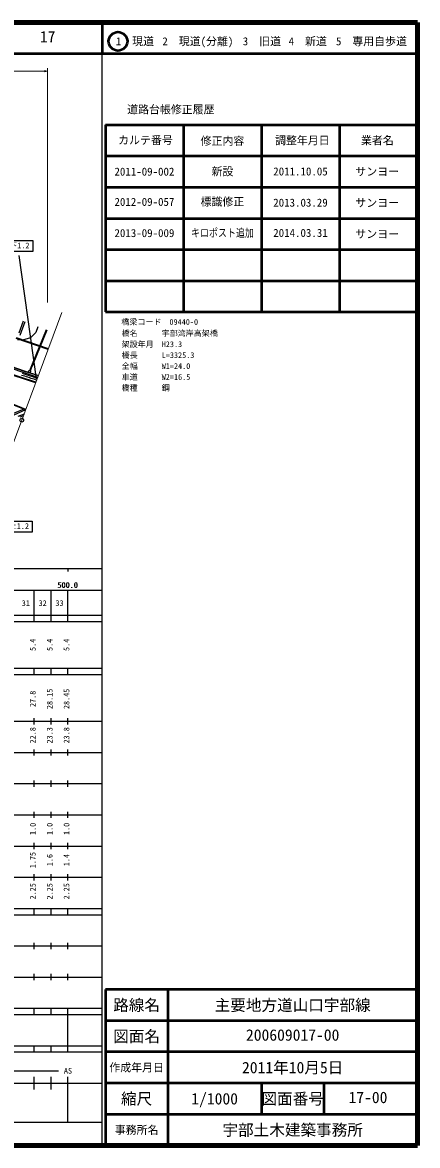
# Model space of a CAD drawing. Units: millimetres, scale not verified. Extents: x 40000 to 680000, y 20000 to 380000.
# Drawn here: x 553427 to 680000, y 20000 to 380000 of the extents above; entities that cross this region are included whole.
import ezdxf
from ezdxf.enums import TextEntityAlignment as Align

# ---------------------------------------------------------------- set-up
doc = ezdxf.new("R2010")
doc.units = ezdxf.units.MM
doc.header["$LTSCALE"] = 1000
for name, color, linetype, lineweight in [('M-BGD', 7, 'Continuous', 25), ('M-BMK-SRVR', 3, 'Continuous', 25), ('M-STR-HTXT', 7, 'Continuous', 13), ('M-STR-STR1', 1, 'Continuous', 25), ('M-STR-STRC', 7, 'Continuous', 25), ('M-TTL', 2, 'Continuous', 140), ('M-TTL-BAND', 7, 'Continuous', 25), ('M-TTL-FRAM', 2, 'Continuous', 50), ('M-TTL-LINE', 7, 'Continuous', 50)]:
    doc.layers.add(name, color=color, linetype=linetype, lineweight=lineweight)
doc.layers.add('M-TTL-TXT', color=7, linetype='Continuous')
doc.styles.add('ＭＳ ゴシック', font='')
doc.styles.get('ＭＳ ゴシック').set_extended_font_data('MS Gothic')

msp = doc.modelspace()

# ---------------------------------------------------------------- linework, layer by layer
at = {"layer": 'M-BGD'}
for p, q in [((553703, 284204), (552285, 280390)), ((554172, 284029), (552537, 279629)), ((560975, 281492), (556503, 270477)), ((561221, 281401), (556755, 270399)), ((558369, 282464), (557749, 280669)), ((561642, 275197), (551393, 278694)), ((561729, 275431), (551474, 278931)), ((553468, 278128), (551865, 278236)), ((555952, 278873), (553468, 278128)), ((557749, 280669), (555952, 278873)), ((535071, 274773), (554021, 268346)), ((537336, 273899), (553989, 268251)), ((537175, 273426), (553832, 267776)), ((556502, 270477), (555637, 268345)), ((556755, 270399), (556261, 269185)), ((553169, 266986), (553644, 266831)), ((553644, 266831), (554120, 266677)), ((553832, 267776), (558335, 266319)), ((553989, 268251), (558510, 266788)), ((554021, 268346), (558545, 266882)), ((554120, 266677), (554596, 266522)), ((554596, 266522), (555070, 266366)), ((555305, 267932), (555480, 268403)), ((555480, 268403), (556043, 268194)), ((556043, 268194), (555873, 267737)), ((556261, 269185), (555883, 268254)), ((555070, 266366), (555547, 266211)), ((555547, 266211), (555644, 266179)), ((555644, 266179), (556121, 266024)), ((556121, 266024), (556595, 265869)), ((556595, 265869), (557071, 265714)), ((557071, 265714), (557546, 265558)), ((557546, 265558), (557997, 265411)), ((553872, 256042), (550028, 254389)), ((554411, 255784), (550638, 254162)), ((553928, 254488), (551993, 253657)), ((553711, 253905), (552604, 253430))]:
    msp.add_line(p, q, dxfattribs=at)
for centre, radius, start, end in [((-2074174, -6337608), 7098088, 68.26434, 68.96203), ((-2074174, -6337608), 7098238, 68.26437, 68.96203), ((-298032, -2350802), 2751745, 71.88264, 72.22702), ((-298032, -2350802), 2751895, 71.88252, 72.22702), ((-2074174, -6337607), 7098087, 68.26434, 68.26914)]:
    msp.add_arc(centre, radius, start, end, dxfattribs=at)
at = {"layer": 'M-BMK-SRVR'}
msp.add_circle((553192, 252513), 600, dxfattribs=at)
at = {"layer": 'M-STR-HTXT'}
for p, q in [((300891, 364387), (561455, 364387)), ((561455, 364387), (560455, 364637)), ((561455, 364387), (560455, 364137)), ((561455, 290222), (561455, 365374)), ((535494, 205000), (566043, 287012))]:
    msp.add_line(p, q, dxfattribs=at)
at = {"layer": 'M-STR-STR1'}
msp.add_lwpolyline([(553379, 267548), (553854, 267394), (554330, 267239), (554805, 267084), (555281, 266929), (555756, 266774), (555855, 266742), (556330, 266587), (556805, 266432), (557281, 266276), (557756, 266121), (558206, 265973)], dxfattribs=at)
at = {"layer": 'M-STR-STRC'}
for p, q in [((548346, 310074), (556746, 310074)), ((556746, 310074), (556746, 306574)), ((556746, 306574), (548346, 306574)), ((557947, 265740), (552412, 305306)), ((548181, 220147), (556581, 220147)), ((556581, 220147), (556581, 216647)), ((556581, 216647), (548181, 216647))]:
    msp.add_line(p, q, dxfattribs=at)
at = {"layer": 'M-TTL'}
for p, q in [((680000, 380000), (40000, 380000)), ((680000, 20000), (680000, 380000)), ((40000, 20000), (680000, 20000))]:
    msp.add_line(p, q, dxfattribs=at)
at = {"layer": 'M-TTL-BAND'}
for p, q in [((579000, 20000), (579000, 370000)), ((40000, 205000), (579000, 205000)), ((568000, 205000), (568000, 204000)), ((68000, 198000), (579000, 198000)), ((557200, 188000), (557200, 198000)), ((562600, 188000), (562600, 198000)), ((568000, 188000), (568000, 198000)), ((40000, 190000), (579000, 190000)), ((40000, 188000), (579000, 188000)), ((40000, 173000), (579000, 173000)), ((557200, 171000), (557200, 173000)), ((562600, 171000), (562600, 173000)), ((568000, 171000), (568000, 173000)), ((40000, 171000), (579000, 171000)), ((40000, 156000), (579000, 156000)), ((557200, 155000), (557200, 157000)), ((562600, 155000), (562600, 157000)), ((568000, 155000), (568000, 157000)), ((46000, 146000), (579000, 146000)), ((557200, 145000), (557200, 147000)), ((562600, 145000), (562600, 147000)), ((568000, 145000), (568000, 147000)), ((557200, 135000), (557200, 137000)), ((562600, 135000), (562600, 137000)), ((568000, 135000), (568000, 137000)), ((52000, 136000), (579000, 136000)), ((46000, 126000), (579000, 126000)), ((557200, 125000), (557200, 127000)), ((562600, 125000), (562600, 127000)), ((568000, 125000), (568000, 127000)), ((52000, 116000), (579000, 116000)), ((557200, 115000), (557200, 117000)), ((562600, 115000), (562600, 117000)), ((568000, 115000), (568000, 117000)), ((46000, 106000), (579000, 106000)), ((557200, 105000), (557200, 107000)), ((562600, 105000), (562600, 107000)), ((568000, 105000), (568000, 107000)), ((40000, 96000), (579000, 96000)), ((40000, 94000), (579000, 94000)), ((557200, 94000), (557200, 96000)), ((562600, 94000), (562600, 96000)), ((568000, 94000), (568000, 96000)), ((49000, 84000), (579000, 84000)), ((557200, 83000), (557200, 85000)), ((562600, 83000), (562600, 85000)), ((568000, 83000), (568000, 85000)), ((40000, 74000), (579000, 74000)), ((557200, 73000), (557200, 75000)), ((562600, 73000), (562600, 75000)), ((568000, 73000), (568000, 75000)), ((40000, 64000), (579000, 64000)), ((40000, 62000), (579000, 62000)), ((557200, 62000), (557200, 64000)), ((562600, 62000), (562600, 64000)), ((568000, 62000), (568000, 64000)), ((568000, 52000), (568000, 62000)), ((40000, 52000), (579000, 52000)), ((557200, 50000), (557200, 52000)), ((562600, 50000), (562600, 52000)), ((568000, 50000), (568000, 52000)), ((40000, 50000), (579000, 50000)), ((71000, 44000), (565000, 44000)), ((40000, 40000), (579000, 40000)), ((557200, 38000), (557200, 42000)), ((562600, 38000), (562600, 42000)), ((568000, 27500), (568000, 42000)), ((68000, 27500), (579000, 27500))]:
    msp.add_line(p, q, dxfattribs=at)
at = {"layer": 'M-TTL-FRAM'}
for p, q in [((580000, 347197), (580000, 287197)), ((580000, 347197), (680000, 347197)), ((580000, 287197), (680000, 287197)), ((680000, 70000), (580000, 70000)), ((580000, 70000), (580000, 20000))]:
    msp.add_line(p, q, dxfattribs=at)
at = {"layer": 'M-TTL-LINE'}
for p, q in [((579000, 380000), (579000, 370000)), ((40000, 370000), (680000, 370000)), ((605000, 347197), (605000, 287197)), ((630000, 347197), (630000, 287197)), ((655000, 347197), (655000, 287197)), ((580000, 337197), (680000, 337197)), ((580000, 327197), (680000, 327197)), ((580000, 317197), (680000, 317197)), ((580000, 307197), (680000, 307197)), ((580000, 297197), (680000, 297197)), ((600000, 70000), (600000, 20000)), ((680000, 60000), (580000, 60000)), ((680000, 50000), (580000, 50000)), ((680000, 40000), (580000, 40000)), ((630000, 40000), (630000, 30000)), ((650000, 40000), (650000, 30000)), ((680000, 30000), (580000, 30000))]:
    msp.add_line(p, q, dxfattribs=at)
msp.add_circle((584031, 373958), 3000, dxfattribs=at)

# ---------------------------------------------------------------- texts
at = {"layer": 'M-STR-HTXT', "style": 'ＭＳ ゴシック'}
for s, p in [('橋梁コード\u300009440-0', (585127, 284003)), ('橋名\u3000\u3000\u3000宇部湾岸高架橋', (585208, 280359)), ('架設年月\u3000H23.3', (585208, 276859)), ('橋長\u3000\u3000\u3000L=3325.3', (585208, 273359)), ('全幅\u3000\u3000\u3000W1=24.0', (585208, 269859)), ('車道\u3000\u3000\u3000W2=16.5', (585208, 266359)), ('橋種\u3000\u3000\u3000鋼', (585208, 262859))]:
    msp.add_text(s, height=1833, dxfattribs=at).set_placement(p, align=Align.MIDDLE_LEFT)
at = {"layer": 'M-STR-STRC', "style": 'ＭＳ ゴシック'}
for s, p in [('下1.2', (552432, 307038)), ('上1.2', (552268, 217111))]:
    msp.add_text(s, height=1833, dxfattribs=at).set_placement(p, align=Align.BOTTOM_CENTER)
at = {"layer": 'M-TTL-BAND', "style": 'ＭＳ ゴシック'}
for s, p in [('500.0', (567844, 198195)), ('500.0', (568000, 198195)), ('31', (554500, 192405)), ('32', (559900, 192405)), ('33', (565300, 192405)), ('AS', (568000, 42500))]:
    msp.add_text(s, height=1833, dxfattribs=at).set_placement(p, align=Align.BOTTOM_CENTER)
for s, p in [('5.4', (558200, 180500)), ('5.4', (563600, 180500)), ('5.4', (569000, 180500)), ('28.15', (563600, 163174)), ('28.45', (569000, 163174)), ('27.8', (558200, 163174)), ('22.8', (558200, 151500)), ('23.3', (563600, 151500)), ('23.8', (569000, 151500)), ('1.0', (558200, 121500)), ('1.0', (563600, 121500)), ('1.0', (569000, 121500)), ('1.75', (558200, 111500)), ('1.6', (563600, 111500)), ('1.4', (569000, 111500)), ('2.25', (558200, 101500)), ('2.25', (563600, 101500)), ('2.25', (569000, 101500))]:
    msp.add_text(s, height=1833, rotation=90, dxfattribs=at).set_placement(p, align=Align.BOTTOM_CENTER)
at = {"layer": 'M-TTL-TXT', "style": 'ＭＳ ゴシック'}
for s, height, p in [('17', 3666, (561497, 372500)), ('標識修正', 2566, (617500, 320495)), ('2012-09-057', 2566, (592500, 320439)), ('2013-09-009', 2566, (592500, 310439)), ('2014.03.31', 2566, (642500, 310495)), ('200609017-00', 3666, (640000, 52500)), ('17-00', 3666, (664125, 32500))]:
    msp.add_text(s, height=height, dxfattribs=at).set_placement(p, align=Align.BOTTOM_CENTER)
for s, height, p in [('1\u3000現道', 2566, (589448, 373958)), ('2\u3000現道(分離)', 2566, (609619, 373958)), ('3\u3000旧道', 2566, (630121, 373958)), ('4\u3000新道', 2566, (644824, 373958)), ('5\u3000専用自歩道', 2566, (665228, 373958)), ('道路台帳修正履歴', 2566, (600968, 352113)), ('カルテ番号', 2566, (592839, 342277)), ('修正内容', 2566, (617509, 342023)), ('調整年月日', 2566, (643089, 342197)), ('業者名', 2566, (667134, 342197)), ('2011-09-002', 2566, (592500, 332189)), ('新設', 2566, (617500, 332245)), ('2011.10.05', 2566, (642500, 332245)), ('サンヨー', 2566, (667077, 332189)), ('2013.03.29', 2566, (642500, 322245)), ('サンヨー', 2566, (667077, 322189)), ('サンヨー', 2566, (667077, 312189)), ('路線名', 3666, (590000, 65000)), ('主要地方道山口宇部線', 3666, (640000, 65000)), ('図面名', 3666, (590000, 55000)), ('2011年10月5日', 3666, (640000, 45000)), ('作成年月日', 2566, (590000, 45000)), ('縮尺', 3666, (590000, 35000)), ('1/1000', 3666, (615000, 35000)), ('図面番号', 3666, (640000, 35000)), ('事務所名', 2566, (590000, 25000)), ('宇部土木建築事務所', 3666, (640000, 25000))]:
    msp.add_text(s, height=height, dxfattribs=at).set_placement(p, align=Align.MIDDLE_CENTER)
at = {"layer": 'M-TTL-TXT', "style": 'ＭＳ ゴシック', "width": 0.8}
msp.add_text('キロポスト追加', height=2566, dxfattribs=at).set_placement((617500, 310495), align=Align.BOTTOM_CENTER)

doc.saveas('drawing.dxf')
